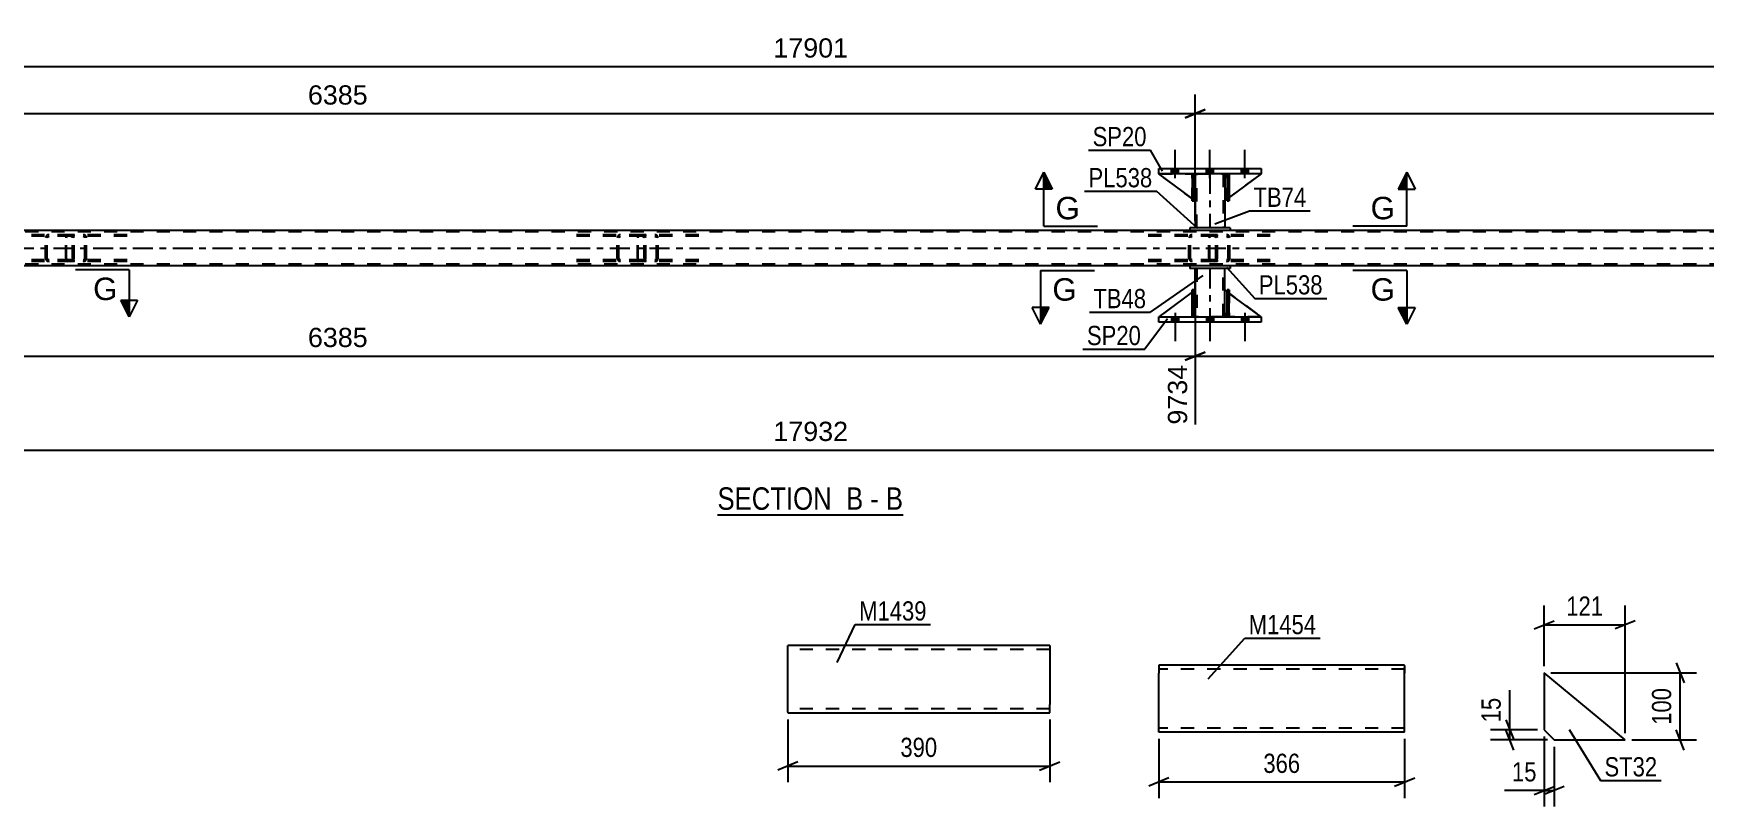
# Model space of a CAD drawing. Header units: millimetres. Extents: x 0 to 841, y 0 to 594.
# Drawn here: x 323.4 to 572.3, y 148.7 to 263.9 of the extents above; entities that cross this region are included whole.
import ezdxf

# ---------------------------------------------------------------- set-up
doc = ezdxf.new("R2010")
doc.units = ezdxf.units.MM
doc.linetypes.add('DXK_LINE_DOT2', pattern=[3.9198, 1.9599, -1.9599])
doc.linetypes.add('DXK_LINE_DOT3', pattern=[5.9187, 2.979, -0.9799, 0.9799, -0.9799])
doc.styles.add('Arial', font='ARIAL.TTF', dxfattribs={"height": 0.2})
doc.styles.add('Arial Narrow', font='ARIALN.TTF', dxfattribs={"height": 0.2})

# ---------------------------------------------------------------- blocks, each defined once
blk = doc.blocks.new('Unknown-318465150-17 - 3900')
at = {"color": 6, "linetype": 'Continuous'}
blk.add_line((425.33, 192.17), (452.97, 192.17), dxfattribs=at)
at = {"color": 0, "linetype": 'Continuous'}
blk.add_wipeout([(443.43, 192.92), (443.43, 196.42), (425.33, 196.42), (425.33, 192.92)], dxfattribs=at)
at = {"color": 7, "linetype": 'Continuous', "style": 'Arial Narrow'}
blk.add_text('SECTION ', height=3.34, dxfattribs=at).set_placement((425.33, 192.92))
at = {"color": 0, "linetype": 'Continuous'}
blk.add_wipeout([(447.04, 192.92), (447.04, 196.42), (444.48, 196.42), (444.48, 192.92)], dxfattribs=at)
at = {"color": 7, "linetype": 'Continuous', "style": 'Arial Narrow'}
blk.add_text('B', height=3.34, dxfattribs=at).set_placement((444.48, 192.92))
at = {"color": 0, "linetype": 'Continuous'}
blk.add_wipeout([(449.36, 192.92), (449.36, 196.42), (448.09, 196.42), (448.09, 192.92)], dxfattribs=at)
blk.add_wipeout([(452.97, 192.92), (452.97, 196.42), (450.41, 196.42), (450.41, 192.92)], dxfattribs=at)
at = {"color": 7, "linetype": 'Continuous', "style": 'Arial Narrow'}
for s, p in [('-', (448.09, 192.92)), ('B', (450.41, 192.92))]:
    blk.add_text(s, height=3.34, dxfattribs=at).set_placement(p)
blk = doc.blocks.new('Part-318465150-1554 - 1538')
at = {"color": 2, "linetype": 'Continuous'}
for p, q in [((491.07, 169.79), (491.07, 168.59)), ((527.67, 169.79), (491.07, 169.79)), ((527.67, 169.69), (527.67, 169.79)), ((527.67, 169.69), (527.67, 168.59)), ((491.07, 159.88), (491.07, 168.59)), ((527.67, 159.79), (527.67, 168.59)), ((491.07, 159.79), (491.07, 159.88)), ((527.67, 159.79), (491.07, 159.79))]:
    blk.add_line(p, q, dxfattribs=at)
at = {"color": 7, "linetype": 'DXK_LINE_DOT2'}
for p, q in [((527.67, 168.59), (527.67, 169.43)), ((527.67, 169.19), (491.07, 169.19)), ((491.07, 160.39), (491.07, 160.43)), ((527.67, 160.39), (491.07, 160.39)), ((527.67, 160.39), (527.67, 160.43))]:
    blk.add_line(p, q, dxfattribs=at)
blk = doc.blocks.new('Part-318465150-3926 - 3900')
at = {"color": 7, "linetype": 'DXK_LINE_DOT2'}
for p, q in [((499.28, 233.9), (488.43, 233.9)), ((499.28, 233.66), (488.43, 233.66)), ((495.58, 233.6), (495.54, 233.42)), ((495.54, 230.38), (495.54, 233.42)), ((495.79, 233.42), (495.81, 233.51)), ((495.79, 230.38), (495.79, 233.42)), ((495.81, 233.51), (495.87, 233.59)), ((496.05, 233.9), (495.85, 233.86)), ((495.87, 233.59), (495.95, 233.64)), ((495.95, 233.64), (496.05, 233.66)), ((499.48, 233.86), (499.28, 233.9)), ((499.28, 233.66), (499.38, 233.64)), ((499.38, 233.64), (499.46, 233.59)), ((499.46, 233.59), (499.52, 233.51)), ((499.52, 233.51), (499.54, 233.42)), ((499.54, 230.38), (499.54, 233.42)), ((499.79, 233.42), (499.76, 233.6)), ((499.79, 230.38), (499.79, 233.42)), ((499.28, 230.14), (488.43, 230.14)), ((499.28, 229.9), (488.43, 229.9)), ((495.54, 230.38), (495.58, 230.19)), ((495.81, 230.28), (495.79, 230.38)), ((495.87, 230.21), (495.81, 230.28)), ((495.85, 229.93), (496.05, 229.9)), ((495.95, 230.15), (495.87, 230.21)), ((496.05, 230.14), (495.95, 230.15)), ((499.38, 230.15), (499.28, 230.14)), ((499.28, 229.9), (499.48, 229.93)), ((499.46, 230.21), (499.38, 230.15)), ((499.52, 230.28), (499.46, 230.21)), ((499.54, 230.38), (499.52, 230.28)), ((499.76, 230.19), (499.79, 230.38))]:
    blk.add_line(p, q, dxfattribs=at)
for centre, start, end in [((496.03, 233.4), 110.7583, 155.68), ((499.3, 233.4), 24.32, 69.2417), ((496.03, 230.4), 204.32, 249.2417), ((499.3, 230.4), 290.7583, 335.68)]:
    blk.add_arc(centre, 0.496, start, end, dxfattribs=at)
blk = doc.blocks.new('Part-318465150-3927 - 3900')
at = {"color": 7, "linetype": 'DXK_LINE_DOT2'}
for p, q in [((329.02, 233.9), (318.16, 233.9)), ((329.02, 233.66), (318.16, 233.66)), ((325.31, 233.6), (325.27, 233.42)), ((325.27, 230.38), (325.27, 233.42)), ((325.52, 233.42), (325.54, 233.51)), ((325.52, 230.38), (325.52, 233.42)), ((325.54, 233.51), (325.6, 233.59)), ((325.78, 233.9), (325.58, 233.86)), ((325.6, 233.59), (325.68, 233.64)), ((325.68, 233.64), (325.78, 233.66)), ((329.21, 233.86), (329.02, 233.9)), ((329.02, 233.66), (329.11, 233.64)), ((329.11, 233.64), (329.2, 233.59)), ((329.2, 233.59), (329.25, 233.51)), ((329.25, 233.51), (329.27, 233.42)), ((329.27, 230.38), (329.27, 233.42)), ((329.53, 233.42), (329.49, 233.6)), ((329.53, 230.38), (329.53, 233.42)), ((329.02, 230.14), (318.16, 230.14)), ((329.02, 229.9), (318.16, 229.9)), ((325.27, 230.38), (325.31, 230.19)), ((325.54, 230.28), (325.52, 230.38)), ((325.6, 230.21), (325.54, 230.28)), ((325.58, 229.93), (325.78, 229.9)), ((325.68, 230.15), (325.6, 230.21)), ((325.78, 230.14), (325.68, 230.15)), ((329.11, 230.15), (329.02, 230.14)), ((329.02, 229.9), (329.21, 229.93)), ((329.2, 230.21), (329.11, 230.15)), ((329.25, 230.28), (329.2, 230.21)), ((329.27, 230.38), (329.25, 230.28)), ((329.49, 230.19), (329.53, 230.38))]:
    blk.add_line(p, q, dxfattribs=at)
for centre, start, end in [((325.76, 233.4), 110.7583, 155.68), ((329.03, 233.4), 24.32, 69.2417), ((325.76, 230.4), 204.32, 249.2417), ((329.03, 230.4), 290.7583, 335.68)]:
    blk.add_arc(centre, 0.496, start, end, dxfattribs=at)
blk = doc.blocks.new('Part-318465150-3937 - 3900')
at = {"color": 7, "linetype": 'DXK_LINE_DOT2'}
for p, q in [((413.42, 233.6), (413.4, 233.42)), ((413.4, 230.38), (413.4, 233.42)), ((413.48, 233.76), (413.42, 233.6)), ((413.56, 233.86), (413.48, 233.76)), ((413.53, 233.42), (413.54, 233.51)), ((413.53, 230.38), (413.53, 233.42)), ((413.54, 233.51), (413.57, 233.59)), ((413.67, 233.9), (413.56, 233.86)), ((413.57, 233.59), (413.62, 233.64)), ((413.62, 233.64), (413.67, 233.66)), ((422.53, 233.9), (413.67, 233.9)), ((422.53, 233.66), (413.67, 233.66)), ((414.66, 233.66), (414.66, 233.9)), ((416.2, 233.86), (416, 233.9)), ((416, 233.66), (416.1, 233.64)), ((416.1, 233.64), (416.18, 233.59)), ((416.18, 233.59), (416.23, 233.51)), ((416.23, 233.51), (416.25, 233.42)), ((416.25, 230.38), (416.25, 233.42)), ((416.51, 233.42), (416.47, 233.6)), ((416.51, 230.38), (416.51, 233.42)), ((413.4, 230.38), (413.42, 230.19)), ((413.42, 230.19), (413.48, 230.04)), ((413.48, 230.04), (413.56, 229.93)), ((413.54, 230.28), (413.53, 230.38)), ((413.57, 230.21), (413.54, 230.28)), ((413.56, 229.93), (413.67, 229.9)), ((413.62, 230.15), (413.57, 230.21)), ((413.67, 230.14), (413.62, 230.15)), ((422.53, 230.14), (413.67, 230.14)), ((422.53, 229.9), (413.67, 229.9)), ((414.66, 229.9), (414.66, 230.14)), ((416.1, 230.15), (416, 230.14)), ((416, 229.9), (416.2, 229.93)), ((416.18, 230.21), (416.1, 230.15)), ((416.23, 230.28), (416.18, 230.21)), ((416.25, 230.38), (416.23, 230.28)), ((416.47, 230.19), (416.51, 230.38))]:
    blk.add_line(p, q, dxfattribs=at)
for centre, start, end in [((416.02, 233.4), 23.8494, 68.8059), ((416.02, 230.39), 291.1941, 336.1506)]:
    blk.add_arc(centre, 0.492, start, end, dxfattribs=at)
blk = doc.blocks.new('Part-318465150-3938 - 3900')
at = {"color": 7, "linetype": 'DXK_LINE_DOT2'}
for p, q in [((498.55, 233.6), (498.53, 233.42)), ((498.53, 230.38), (498.53, 233.42)), ((498.61, 233.76), (498.55, 233.6)), ((498.7, 233.86), (498.61, 233.76)), ((498.67, 233.42), (498.68, 233.51)), ((498.67, 230.38), (498.67, 233.42)), ((498.68, 233.51), (498.71, 233.59)), ((498.8, 233.9), (498.7, 233.86)), ((498.71, 233.59), (498.75, 233.64)), ((498.75, 233.64), (498.8, 233.66)), ((507.66, 233.9), (498.8, 233.9)), ((507.66, 233.66), (498.8, 233.66)), ((499.79, 233.66), (499.79, 233.9)), ((501.33, 233.86), (501.14, 233.9)), ((501.14, 233.66), (501.23, 233.64)), ((501.23, 233.64), (501.31, 233.59)), ((501.31, 233.59), (501.37, 233.51)), ((501.37, 233.51), (501.39, 233.42)), ((501.39, 230.38), (501.39, 233.42)), ((501.64, 233.42), (501.6, 233.6)), ((501.64, 230.38), (501.64, 233.42)), ((498.53, 230.38), (498.55, 230.19)), ((498.55, 230.19), (498.61, 230.04)), ((498.61, 230.04), (498.7, 229.93)), ((498.68, 230.28), (498.67, 230.38)), ((498.71, 230.21), (498.68, 230.28)), ((498.7, 229.93), (498.8, 229.9)), ((498.75, 230.15), (498.71, 230.21)), ((498.8, 230.14), (498.75, 230.15)), ((507.66, 230.14), (498.8, 230.14)), ((507.66, 229.9), (498.8, 229.9)), ((499.79, 229.9), (499.79, 230.14)), ((501.23, 230.15), (501.14, 230.14)), ((501.14, 229.9), (501.33, 229.93)), ((501.31, 230.21), (501.23, 230.15)), ((501.37, 230.28), (501.31, 230.21)), ((501.39, 230.38), (501.37, 230.28)), ((501.6, 230.19), (501.64, 230.38))]:
    blk.add_line(p, q, dxfattribs=at)
for centre, start, end in [((501.15, 233.4), 23.8494, 68.8059), ((501.15, 230.39), 291.1941, 336.1506)]:
    blk.add_arc(centre, 0.492, start, end, dxfattribs=at)
blk = doc.blocks.new('Part-318465150-3946 - 3900')
at = {"color": 7, "linetype": 'DXK_LINE_DOT2'}
for p, q in [((496.48, 225.66), (491.08, 221.66)), ((496.48, 222.26), (496.48, 225.66)), ((496.48, 225.66), (496.48, 222.26)), ((491.08, 221.66), (495.88, 221.66)), ((495.88, 221.66), (496.48, 222.26)), ((496.48, 222.26), (495.88, 221.66)), ((496.48, 222.26), (496.48, 222.26))]:
    blk.add_line(p, q, dxfattribs=at)
blk = doc.blocks.new('Part-318465150-3947 - 3900')
at = {"color": 2, "linetype": 'Continuous'}
for p, q in [((500.88, 222.26), (500.88, 225.66)), ((500.88, 225.66), (501.23, 225.39)), ((506.28, 221.66), (501.55, 225.16)), ((501.23, 221.9), (500.88, 222.26))]:
    blk.add_line(p, q, dxfattribs=at)
at = {"color": 7, "linetype": 'DXK_LINE_DOT2'}
for p, q in [((501.55, 225.16), (501.23, 225.39)), ((501.23, 221.9), (501.48, 221.66)), ((501.48, 221.66), (506.28, 221.66))]:
    blk.add_line(p, q, dxfattribs=at)
blk = doc.blocks.new('Part-318465150-3948 - 3900')
at = {"color": 7, "linetype": 'DXK_LINE_DOT2'}
for p, q in [((500.88, 222.26), (500.88, 225.66)), ((500.88, 225.66), (506.28, 221.66)), ((501.48, 221.66), (500.88, 222.26)), ((506.28, 221.66), (501.48, 221.66))]:
    blk.add_line(p, q, dxfattribs=at)
blk = doc.blocks.new('Part-318465150-3953 - 3900')
at = {"color": 2, "linetype": 'Continuous'}
for p, q in [((496.48, 242.94), (496.48, 242.34)), ((500.88, 242.94), (500.88, 242.34)), ((496.48, 238.94), (496.48, 234.94)), ((500.88, 238.94), (500.88, 234.94))]:
    blk.add_line(p, q, dxfattribs=at)
at = {"color": 7, "linetype": 'DXK_LINE_DOT2'}
for p, q in [((496.48, 242.94), (500.88, 242.94)), ((496.48, 242.34), (496.48, 238.94)), ((496.72, 234.94), (496.72, 242.94)), ((500.64, 242.94), (500.64, 234.94)), ((500.88, 242.34), (500.88, 238.94)), ((500.88, 234.94), (496.48, 234.94))]:
    blk.add_line(p, q, dxfattribs=at)
at = {"color": 7, "linetype": 'DXK_LINE_DOT3'}
blk.add_line((498.68, 242.94), (498.68, 234.94), dxfattribs=at)
blk = doc.blocks.new('Part-318465150-3954 - 3900')
at = {"color": 2, "linetype": 'Continuous'}
for p, q in [((496.35, 242.94), (496.03, 242.94)), ((496.03, 242.94), (496.03, 238.94)), ((496.35, 242.94), (496.35, 242.94)), ((496.35, 242.94), (496.35, 238.94)), ((496.35, 238.94), (496.03, 238.94))]:
    blk.add_line(p, q, dxfattribs=at)
at = {"color": 7, "linetype": 'DXK_LINE_DOT2'}
for p, q in [((496.03, 242.94), (496.03, 242.34)), ((496.03, 242.94), (496.03, 242.94)), ((496.35, 242.34), (496.03, 242.34)), ((496.03, 242.34), (496.03, 238.94)), ((496.35, 242.34), (496.35, 242.94)), ((496.35, 242.94), (496.35, 242.94)), ((496.35, 238.94), (496.35, 242.34))]:
    blk.add_line(p, q, dxfattribs=at)
blk = doc.blocks.new('Part-318465150-3955 - 3900')
at = {"color": 2, "linetype": 'Continuous'}
for p, q in [((501.55, 242.94), (501.23, 242.94)), ((501.23, 242.94), (501.23, 238.94)), ((501.55, 242.94), (501.55, 242.94)), ((501.55, 242.94), (501.55, 238.94)), ((501.55, 238.94), (501.23, 238.94))]:
    blk.add_line(p, q, dxfattribs=at)
at = {"color": 7, "linetype": 'DXK_LINE_DOT2'}
for p, q in [((501.23, 242.94), (501.23, 242.34)), ((501.23, 242.94), (501.23, 242.94)), ((501.55, 242.34), (501.23, 242.34)), ((501.23, 242.34), (501.23, 238.94)), ((501.55, 242.34), (501.55, 242.94)), ((501.55, 242.94), (501.55, 242.94)), ((501.55, 238.94), (501.55, 242.34))]:
    blk.add_line(p, q, dxfattribs=at)
blk = doc.blocks.new('Part-318465150-3960 - 3900')
at = {"color": 2, "linetype": 'Continuous'}
for p, q in [((491.08, 221.66), (491.08, 221.66)), ((491.08, 220.86), (491.08, 221.66)), ((491.08, 221.66), (506.28, 221.66)), ((506.28, 221.66), (506.28, 221.66)), ((506.28, 221.66), (506.28, 220.86)), ((491.08, 220.86), (491.08, 220.86)), ((506.28, 220.86), (491.08, 220.86)), ((506.28, 220.86), (506.28, 220.86))]:
    blk.add_line(p, q, dxfattribs=at)
at = {"color": 7, "linetype": 'DXK_LINE_DOT2'}
for p, q in [((491.08, 220.86), (491.08, 221.66)), ((506.28, 221.66), (506.28, 220.86))]:
    blk.add_line(p, q, dxfattribs=at)
blk = doc.blocks.new('Part-318465150-3965 - 3900')
at = {"color": 2, "linetype": 'Continuous'}
for p, q in [((491.08, 242.94), (491.08, 243.74)), ((491.08, 243.74), (506.28, 243.74)), ((506.28, 242.94), (491.08, 242.94)), ((506.28, 243.74), (506.28, 242.94))]:
    blk.add_line(p, q, dxfattribs=at)
blk = doc.blocks.new('Part-318465150-4048 - 3900')
at = {"color": 2, "linetype": 'Continuous'}
for p, q in [((501.68, 234.94), (495.68, 234.94)), ((495.68, 234.94), (495.68, 234.54)), ((501.68, 234.54), (495.68, 234.54)), ((501.68, 234.94), (501.68, 234.54))]:
    blk.add_line(p, q, dxfattribs=at)
blk = doc.blocks.new('Part-318465150-4053 - 3900')
at = {"color": 2, "linetype": 'Continuous'}
for p, q in [((501.68, 229.26), (495.68, 229.26)), ((495.68, 229.26), (495.68, 228.86)), ((501.68, 229.26), (501.68, 228.86)), ((501.68, 228.86), (495.68, 228.86))]:
    blk.add_line(p, q, dxfattribs=at)
blk = doc.blocks.new('Part-318465150-4163 - 3900')
at = {"color": 7, "linetype": 'DXK_LINE_DOT2'}
for p, q in [((328.28, 233.6), (328.26, 233.42)), ((328.26, 230.38), (328.26, 233.42)), ((328.34, 233.76), (328.28, 233.6)), ((328.43, 233.86), (328.34, 233.76)), ((328.4, 233.42), (328.41, 233.51)), ((328.4, 230.38), (328.4, 233.42)), ((328.41, 233.51), (328.44, 233.59)), ((328.53, 233.9), (328.43, 233.86)), ((328.44, 233.59), (328.48, 233.64)), ((328.48, 233.64), (328.53, 233.66)), ((337.39, 233.9), (328.53, 233.9)), ((337.39, 233.66), (328.53, 233.66)), ((329.53, 233.66), (329.53, 233.9)), ((331.06, 233.86), (330.87, 233.9)), ((330.87, 233.66), (330.96, 233.64)), ((330.96, 233.64), (331.05, 233.59)), ((331.05, 233.59), (331.1, 233.51)), ((331.1, 233.51), (331.12, 233.42)), ((331.12, 230.38), (331.12, 233.42)), ((331.37, 233.42), (331.33, 233.6)), ((331.37, 230.38), (331.37, 233.42)), ((328.26, 230.38), (328.28, 230.19)), ((328.28, 230.19), (328.34, 230.04)), ((328.34, 230.04), (328.43, 229.93)), ((328.41, 230.28), (328.4, 230.38)), ((328.44, 230.21), (328.41, 230.28)), ((328.43, 229.93), (328.53, 229.9)), ((328.48, 230.15), (328.44, 230.21)), ((328.53, 230.14), (328.48, 230.15)), ((337.39, 230.14), (328.53, 230.14)), ((337.39, 229.9), (328.53, 229.9)), ((329.53, 229.9), (329.53, 230.14)), ((330.96, 230.15), (330.87, 230.14)), ((330.87, 229.9), (331.06, 229.93)), ((331.05, 230.21), (330.96, 230.15)), ((331.1, 230.28), (331.05, 230.21)), ((331.12, 230.38), (331.1, 230.28)), ((331.33, 230.19), (331.37, 230.38))]:
    blk.add_line(p, q, dxfattribs=at)
for centre, start, end in [((330.88, 233.4), 23.8494, 68.8059), ((330.88, 230.39), 291.1941, 336.1506)]:
    blk.add_arc(centre, 0.492, start, end, dxfattribs=at)
blk = doc.blocks.new('Part-318465150-4058 - 3900')
at = {"color": 2, "linetype": 'Continuous'}
for p, q in [((496.48, 225.66), (496.48, 228.86)), ((500.88, 225.66), (500.88, 228.86)), ((496.48, 221.66), (496.48, 222.26)), ((500.88, 222.26), (500.88, 221.66))]:
    blk.add_line(p, q, dxfattribs=at)
at = {"color": 7, "linetype": 'DXK_LINE_DOT2'}
for p, q in [((500.88, 228.86), (496.48, 228.86)), ((496.72, 228.86), (496.72, 221.66)), ((500.64, 221.66), (500.64, 228.86)), ((496.48, 222.26), (496.48, 225.66)), ((500.88, 222.26), (500.88, 225.66)), ((500.88, 221.66), (496.48, 221.66))]:
    blk.add_line(p, q, dxfattribs=at)
at = {"color": 7, "linetype": 'DXK_LINE_DOT3'}
blk.add_line((498.68, 228.86), (498.68, 221.66), dxfattribs=at)
blk = doc.blocks.new('Part-318465150-4059 - 3900')
at = {"color": 2, "linetype": 'Continuous'}
for p, q in [((496.03, 221.66), (496.03, 225.66)), ((496.03, 225.66), (496.35, 225.66)), ((496.35, 221.66), (496.35, 225.66)), ((496.03, 221.66), (496.03, 221.66)), ((496.35, 221.66), (496.03, 221.66))]:
    blk.add_line(p, q, dxfattribs=at)
at = {"color": 7, "linetype": 'DXK_LINE_DOT2'}
for p, q in [((496.03, 225.66), (496.03, 222.26)), ((496.35, 222.26), (496.35, 225.66)), ((496.03, 222.26), (496.03, 221.66)), ((496.03, 222.26), (496.35, 222.26)), ((496.03, 221.66), (496.03, 221.66)), ((496.03, 221.66), (496.03, 221.66)), ((496.35, 221.66), (496.35, 222.26)), ((496.35, 221.66), (496.35, 221.66))]:
    blk.add_line(p, q, dxfattribs=at)
blk = doc.blocks.new('Part-318465150-4060 - 3900')
at = {"color": 2, "linetype": 'Continuous'}
for p, q in [((501.23, 221.66), (501.23, 225.66)), ((501.23, 225.66), (501.55, 225.66)), ((501.55, 221.66), (501.55, 225.66)), ((501.23, 221.66), (501.23, 221.66)), ((501.55, 221.66), (501.23, 221.66))]:
    blk.add_line(p, q, dxfattribs=at)
at = {"color": 7, "linetype": 'DXK_LINE_DOT2'}
for p, q in [((501.23, 225.66), (501.23, 222.26)), ((501.55, 222.26), (501.55, 225.66)), ((501.23, 222.26), (501.23, 221.66)), ((501.23, 222.26), (501.55, 222.26)), ((501.23, 221.66), (501.23, 221.66)), ((501.23, 221.66), (501.23, 221.66)), ((501.55, 221.66), (501.55, 222.26)), ((501.55, 221.66), (501.55, 221.66))]:
    blk.add_line(p, q, dxfattribs=at)
blk = doc.blocks.new('Part-318465150-4061 - 3900')
at = {"color": 7, "linetype": 'DXK_LINE_DOT2'}
for p, q in [((496.35, 225.66), (496.03, 225.66)), ((496.03, 222.26), (496.03, 225.66)), ((496.03, 221.66), (496.03, 225.66)), ((496.35, 225.66), (496.35, 222.26)), ((496.35, 221.66), (496.35, 225.66)), ((496.35, 222.26), (496.03, 222.26)), ((496.03, 221.66), (496.03, 222.26)), ((496.35, 221.66), (496.03, 221.66)), ((496.35, 222.26), (496.35, 221.66)), ((496.35, 221.66), (496.35, 221.66))]:
    blk.add_line(p, q, dxfattribs=at)
blk = doc.blocks.new('Part-318465150-4062 - 3900')
at = {"color": 7, "linetype": 'DXK_LINE_DOT2'}
for p, q in [((501.55, 225.66), (501.23, 225.66)), ((501.23, 222.26), (501.23, 225.66)), ((501.23, 221.66), (501.23, 225.66)), ((501.55, 225.66), (501.55, 222.26)), ((501.55, 221.66), (501.55, 225.66)), ((501.55, 222.26), (501.23, 222.26)), ((501.23, 221.66), (501.23, 222.26)), ((501.55, 221.66), (501.23, 221.66)), ((501.55, 222.26), (501.55, 221.66)), ((501.55, 221.66), (501.55, 221.66))]:
    blk.add_line(p, q, dxfattribs=at)
blk = doc.blocks.new('Part-318465150-4063 - 3900')
at = {"color": 2, "linetype": 'Continuous'}
for p, q in [((496.03, 225.33), (491.08, 221.66)), ((496.48, 225.66), (496.35, 225.56)), ((496.48, 222.26), (496.48, 225.66)), ((496.03, 221.81), (495.88, 221.66)), ((496.48, 222.26), (496.35, 222.13)), ((496.48, 222.26), (496.48, 222.26))]:
    blk.add_line(p, q, dxfattribs=at)
at = {"color": 7, "linetype": 'DXK_LINE_DOT2'}
for p, q in [((496.35, 225.56), (496.03, 225.33)), ((496.48, 222.26), (496.48, 225.66)), ((491.08, 221.66), (491.08, 221.66)), ((491.08, 221.66), (495.88, 221.66)), ((496.48, 222.26), (495.88, 221.66)), ((496.35, 222.13), (496.03, 221.81))]:
    blk.add_line(p, q, dxfattribs=at)
blk = doc.blocks.new('Part-318465150-4080 - 3900')
at = {"color": 7, "linetype": 'DXK_LINE_DOT2'}
for p, q in [((496.03, 242.34), (496.03, 242.94)), ((496.03, 242.94), (496.03, 242.94)), ((496.03, 242.94), (496.03, 238.94)), ((496.03, 242.94), (496.35, 242.94)), ((496.03, 238.94), (496.03, 242.34)), ((496.03, 242.34), (496.35, 242.34)), ((496.35, 242.94), (496.35, 242.34)), ((496.35, 238.94), (496.35, 242.94)), ((496.35, 242.34), (496.35, 238.94)), ((496.03, 238.94), (496.35, 238.94))]:
    blk.add_line(p, q, dxfattribs=at)
blk = doc.blocks.new('Part-318465150-4081 - 3900')
at = {"color": 7, "linetype": 'DXK_LINE_DOT2'}
for p, q in [((501.23, 242.34), (501.23, 242.94)), ((501.23, 242.94), (501.23, 242.94)), ((501.23, 242.94), (501.23, 238.94)), ((501.23, 242.94), (501.55, 242.94)), ((501.23, 238.94), (501.23, 242.34)), ((501.23, 242.34), (501.55, 242.34)), ((501.55, 242.94), (501.55, 242.34)), ((501.55, 238.94), (501.55, 242.94)), ((501.55, 242.34), (501.55, 238.94)), ((501.23, 238.94), (501.55, 238.94))]:
    blk.add_line(p, q, dxfattribs=at)
blk = doc.blocks.new('Part-318465150-4082 - 3900')
at = {"color": 2, "linetype": 'Continuous'}
for p, q in [((496.03, 239.27), (491.08, 242.94)), ((496.03, 242.78), (495.88, 242.94)), ((496.48, 242.34), (496.35, 242.46)), ((496.48, 242.34), (496.48, 242.34)), ((496.48, 238.94), (496.48, 242.34)), ((496.35, 239.03), (496.48, 238.94)), ((496.48, 238.94), (496.48, 238.94))]:
    blk.add_line(p, q, dxfattribs=at)
at = {"color": 7, "linetype": 'DXK_LINE_DOT2'}
for p, q in [((495.88, 242.94), (491.08, 242.94)), ((491.08, 242.94), (491.08, 242.94)), ((495.88, 242.94), (496.48, 242.34)), ((496.35, 242.46), (496.03, 242.78)), ((496.48, 242.34), (496.48, 238.94)), ((496.35, 239.03), (496.03, 239.27))]:
    blk.add_line(p, q, dxfattribs=at)
blk = doc.blocks.new('Part-318465150-4083 - 3900')
at = {"color": 7, "linetype": 'DXK_LINE_DOT2'}
for p, q in [((496.48, 238.94), (491.08, 242.94)), ((491.08, 242.94), (495.88, 242.94)), ((495.88, 242.94), (496.48, 242.34)), ((496.48, 242.34), (495.88, 242.94)), ((496.48, 242.34), (496.48, 238.94)), ((496.48, 242.34), (496.48, 242.34)), ((496.48, 242.34), (496.48, 238.94))]:
    blk.add_line(p, q, dxfattribs=at)
blk = doc.blocks.new('Part-318465150-4084 - 3900')
at = {"color": 2, "linetype": 'Continuous'}
for p, q in [((501.23, 242.69), (500.88, 242.34)), ((500.88, 242.34), (500.88, 238.94)), ((506.28, 242.94), (501.55, 239.44)), ((500.88, 238.94), (501.23, 239.2))]:
    blk.add_line(p, q, dxfattribs=at)
at = {"color": 7, "linetype": 'DXK_LINE_DOT2'}
for p, q in [((501.48, 242.94), (501.23, 242.69)), ((506.28, 242.94), (501.48, 242.94)), ((506.28, 242.94), (506.28, 242.94)), ((506.28, 242.94), (506.28, 242.94)), ((501.55, 239.44), (501.23, 239.2))]:
    blk.add_line(p, q, dxfattribs=at)
blk = doc.blocks.new('Part-318465150-4085 - 3900')
at = {"color": 7, "linetype": 'DXK_LINE_DOT2'}
for p, q in [((501.48, 242.94), (500.88, 242.34)), ((500.88, 238.94), (506.28, 242.94)), ((500.88, 242.34), (500.88, 238.94)), ((506.28, 242.94), (501.48, 242.94))]:
    blk.add_line(p, q, dxfattribs=at)
blk = doc.blocks.new('Bolt-318465150-4151 - 3900')
at = {"linetype": 'Continuous'}
for points in [[(494, 243.74), (492.96, 243.74), (492.96, 242.94), (494, 242.94)], [(494, 243.74), (492.96, 243.74), (492.96, 242.94), (494, 242.94)], [(494, 243.74), (492.96, 243.74), (492.96, 242.94), (494, 242.94)], [(499.2, 243.74), (498.16, 243.74), (498.16, 242.94), (499.2, 242.94)], [(499.2, 243.74), (498.16, 243.74), (498.16, 242.94), (499.2, 242.94)], [(504.4, 243.74), (503.36, 243.74), (503.36, 242.94), (504.4, 242.94)], [(504.4, 243.74), (503.36, 243.74), (503.36, 242.94), (504.4, 242.94)], [(504.4, 243.74), (503.36, 243.74), (503.36, 242.94), (504.4, 242.94)]]:
    blk.add_hatch(color=1, dxfattribs=at).paths.add_polyline_path(points)
at = {"color": 1, "linetype": 'Continuous'}
for p, q in [((493.48, 242.34), (493.48, 246.54)), ((493.48, 242.34), (493.48, 246.54)), ((493.48, 242.34), (493.48, 246.54)), ((498.68, 242.34), (498.68, 246.54)), ((498.68, 242.34), (498.68, 246.54)), ((503.88, 242.34), (503.88, 246.54)), ((503.88, 242.34), (503.88, 246.54)), ((503.88, 242.34), (503.88, 246.54)), ((492.96, 242.94), (492.96, 243.74)), ((492.96, 242.94), (492.96, 243.74)), ((492.96, 242.94), (492.96, 243.74)), ((494, 242.94), (494, 243.74)), ((494, 242.94), (494, 243.74)), ((494, 242.94), (494, 243.74)), ((498.16, 242.94), (498.16, 243.74)), ((498.16, 242.94), (498.16, 243.74)), ((499.2, 242.94), (499.2, 243.74)), ((499.2, 242.94), (499.2, 243.74)), ((503.36, 242.94), (503.36, 243.74)), ((503.36, 242.94), (503.36, 243.74)), ((503.36, 242.94), (503.36, 243.74)), ((504.4, 242.94), (504.4, 243.74)), ((504.4, 242.94), (504.4, 243.74)), ((504.4, 242.94), (504.4, 243.74))]:
    blk.add_line(p, q, dxfattribs=at)
blk = doc.blocks.new('Part-318465150-4090 - 3900')
at = {"color": 7, "linetype": 'DXK_LINE_DOT2'}
for p, q in [((763.2, 234.3), (107.17, 234.3)), ((501.68, 234.54), (495.68, 234.54)), ((763.2, 229.5), (107.17, 229.5))]:
    blk.add_line(p, q, dxfattribs=at)
at = {"color": 2, "linetype": 'Continuous'}
for p, q in [((495.68, 234.54), (246.28, 234.54)), ((665.95, 234.54), (501.68, 234.54)), ((763.2, 229.26), (107.17, 229.26))]:
    blk.add_line(p, q, dxfattribs=at)
at = {"color": 7, "linetype": 'DXK_LINE_DOT3'}
blk.add_line((107.45, 231.9), (763.2, 231.9), dxfattribs=at)
blk = doc.blocks.new('Bolt-318465150-4150 - 3900')
at = {"linetype": 'Continuous'}
for points in [[(492.96, 220.86), (494, 220.86), (494, 221.66), (492.96, 221.66)], [(492.96, 220.86), (494, 220.86), (494, 221.66), (492.96, 221.66)], [(492.96, 220.86), (494, 220.86), (494, 221.66), (492.96, 221.66)], [(498.16, 220.86), (499.2, 220.86), (499.2, 221.66), (498.16, 221.66)], [(498.16, 220.86), (499.2, 220.86), (499.2, 221.66), (498.16, 221.66)], [(503.36, 220.86), (504.4, 220.86), (504.4, 221.66), (503.36, 221.66)], [(503.36, 220.86), (504.4, 220.86), (504.4, 221.66), (503.36, 221.66)], [(503.36, 220.86), (504.4, 220.86), (504.4, 221.66), (503.36, 221.66)]]:
    blk.add_hatch(color=1, dxfattribs=at).paths.add_polyline_path(points)
at = {"color": 1, "linetype": 'Continuous'}
for p, q in [((492.96, 221.66), (492.96, 220.86)), ((492.96, 221.66), (492.96, 220.86)), ((492.96, 221.66), (492.96, 220.86)), ((493.48, 222.26), (493.48, 218.06)), ((493.48, 222.26), (493.48, 218.06)), ((493.48, 222.26), (493.48, 218.06)), ((494, 221.66), (494, 220.86)), ((494, 221.66), (494, 220.86)), ((494, 221.66), (494, 220.86)), ((498.16, 221.66), (498.16, 220.86)), ((498.16, 221.66), (498.16, 220.86)), ((498.68, 222.26), (498.68, 218.06)), ((498.68, 222.26), (498.68, 218.06)), ((499.2, 221.66), (499.2, 220.86)), ((499.2, 221.66), (499.2, 220.86)), ((503.36, 221.66), (503.36, 220.86)), ((503.36, 221.66), (503.36, 220.86)), ((503.36, 221.66), (503.36, 220.86)), ((503.88, 222.26), (503.88, 218.06)), ((503.88, 222.26), (503.88, 218.06)), ((503.88, 222.26), (503.88, 218.06)), ((504.4, 221.66), (504.4, 220.86)), ((504.4, 221.66), (504.4, 220.86)), ((504.4, 221.66), (504.4, 220.86))]:
    blk.add_line(p, q, dxfattribs=at)
blk = doc.blocks.new('Part-318465150-4162 - 3900')
at = {"color": 7, "linetype": 'DXK_LINE_DOT2'}
for p, q in [((414.15, 233.9), (403.3, 233.9)), ((414.15, 233.66), (403.3, 233.66)), ((410.44, 233.6), (410.4, 233.42)), ((410.4, 230.38), (410.4, 233.42)), ((410.66, 233.42), (410.68, 233.51)), ((410.66, 230.38), (410.66, 233.42)), ((410.68, 233.51), (410.73, 233.59)), ((410.91, 233.9), (410.72, 233.86)), ((410.73, 233.59), (410.82, 233.64)), ((410.82, 233.64), (410.91, 233.66)), ((414.35, 233.86), (414.15, 233.9)), ((414.15, 233.66), (414.25, 233.64)), ((414.25, 233.64), (414.33, 233.59)), ((414.33, 233.59), (414.39, 233.51)), ((414.39, 233.51), (414.41, 233.42)), ((414.41, 230.38), (414.41, 233.42)), ((414.66, 233.42), (414.62, 233.6)), ((414.66, 230.38), (414.66, 233.42)), ((414.15, 230.14), (403.3, 230.14)), ((414.15, 229.9), (403.3, 229.9)), ((410.4, 230.38), (410.44, 230.19)), ((410.68, 230.28), (410.66, 230.38)), ((410.73, 230.21), (410.68, 230.28)), ((410.72, 229.93), (410.91, 229.9)), ((410.82, 230.15), (410.73, 230.21)), ((410.91, 230.14), (410.82, 230.15)), ((414.25, 230.15), (414.15, 230.14)), ((414.15, 229.9), (414.35, 229.93)), ((414.33, 230.21), (414.25, 230.15)), ((414.39, 230.28), (414.33, 230.21)), ((414.41, 230.38), (414.39, 230.28)), ((414.62, 230.19), (414.66, 230.38))]:
    blk.add_line(p, q, dxfattribs=at)
for centre, start, end in [((410.9, 233.4), 110.7583, 155.68), ((414.17, 233.4), 24.32, 69.2417), ((410.9, 230.4), 204.32, 249.2417), ((414.17, 230.4), 290.7583, 335.68)]:
    blk.add_arc(centre, 0.496, start, end, dxfattribs=at)
blk = doc.blocks.new('Part-318465150-1835 - 1819')
at = {"color": 2, "linetype": 'Continuous'}
for p, q in [((560.53, 158.63), (548.44, 168.63)), ((548.44, 168.63), (548.44, 160.13)), ((548.44, 160.13), (549.94, 158.63)), ((549.94, 158.63), (560.53, 158.63))]:
    blk.add_line(p, q, dxfattribs=at)
blk = doc.blocks.new('Part-318465150-1301 - 1285')
at = {"color": 2, "linetype": 'Continuous'}
for p, q in [((474.81, 172.69), (435.81, 172.69)), ((435.81, 162.78), (435.81, 172.69)), ((474.81, 172.69), (474.81, 172.6)), ((474.81, 172.6), (474.81, 163.89)), ((435.81, 162.78), (435.81, 162.69)), ((435.81, 162.69), (474.81, 162.69)), ((474.81, 162.69), (474.81, 163.89))]:
    blk.add_line(p, q, dxfattribs=at)
at = {"color": 7, "linetype": 'DXK_LINE_DOT2'}
for p, q in [((474.81, 172.09), (435.81, 172.09)), ((435.81, 163.29), (435.81, 163.34)), ((474.81, 163.29), (435.81, 163.29)), ((474.81, 163.34), (474.81, 163.89)), ((474.81, 163.29), (474.81, 163.34))]:
    blk.add_line(p, q, dxfattribs=at)
blk = doc.blocks.new('StraightDimension-318465150-1556 - 1538')
at = {"color": 7, "linetype": 'Continuous'}
for p, q in [((491.07, 158.79), (491.07, 149.97)), ((527.67, 158.79), (527.67, 149.97)), ((492.57, 152.97), (489.57, 151.77)), ((491.07, 152.37), (527.67, 152.37)), ((526.17, 151.77), (529.17, 152.97))]:
    blk.add_line(p, q, dxfattribs=at)
at = {"color": 0}
blk.add_wipeout([(512.71, 153.12), (512.71, 157.32), (506.03, 157.32), (506.03, 153.12)], dxfattribs=at)
at = {"color": 3, "style": 'Arial Narrow'}
blk.add_text('366', height=2.863, dxfattribs=at).set_placement((506.63, 153.72))
blk = doc.blocks.new('StraightDimension-318465150-4257 - 3900')
at = {"color": 7, "linetype": 'Continuous'}
for p, q in [((496.48, 227.86), (496.48, 205.61)), ((241.08, 215.81), (496.48, 215.81)), ((494.98, 215.21), (497.98, 216.41))]:
    blk.add_line(p, q, dxfattribs=at)
at = {"color": 0}
blk.add_wipeout([(373.82, 216.56), (373.82, 220.76), (363.73, 220.76), (363.73, 216.56)], dxfattribs=at)
at = {"color": 0, "linetype": 'Continuous'}
blk.add_wipeout([(495.88, 215.11), (491.68, 215.11), (491.68, 205.01), (495.88, 205.01)], dxfattribs=at)
at = {"color": 3, "style": 'Arial'}
blk.add_text('6385', height=2.865, dxfattribs=at).set_placement((364.33, 217.16))
at = {"color": 3, "linetype": 'Continuous', "style": 'Arial'}
blk.add_text('9734', height=2.865, rotation=90.0002, dxfattribs=at).set_placement((495.28, 205.61))
blk = doc.blocks.new('StraightDimension-318465150-4267 - 3900')
at = {"color": 7, "linetype": 'Continuous'}
for p, q in [((496.48, 227.86), (496.48, 205.61)), ((666.75, 227.86), (666.75, 203.39)), ((497.98, 216.41), (494.98, 215.21)), ((496.48, 215.81), (666.75, 215.81)), ((665.25, 215.21), (668.25, 216.41))]:
    blk.add_line(p, q, dxfattribs=at)
at = {"color": 0}
blk.add_wipeout([(586.66, 216.56), (586.66, 220.76), (576.56, 220.76), (576.56, 216.56)], dxfattribs=at)
at = {"color": 0, "linetype": 'Continuous'}
blk.add_wipeout([(666.15, 215.11), (661.95, 215.11), (661.95, 202.79), (666.15, 202.79)], dxfattribs=at)
at = {"color": 3, "style": 'Arial'}
blk.add_text('4257', height=2.865, dxfattribs=at).set_placement((577.16, 217.16))
at = {"color": 3, "linetype": 'Continuous', "style": 'Arial'}
blk.add_text('13991', height=2.865, rotation=90.0002, dxfattribs=at).set_placement((665.55, 203.39))
blk = doc.blocks.new('StraightDimension-318465150-4174 - 3900')
at = {"color": 7, "linetype": 'Continuous'}
blk.add_line((106.6, 258.93), (771.82, 258.93), dxfattribs=at)
at = {"color": 0}
blk.add_wipeout([(445.37, 259.68), (445.37, 263.88), (433.05, 263.88), (433.05, 259.68)], dxfattribs=at)
at = {"color": 3, "style": 'Arial'}
blk.add_text('17901', height=2.865, dxfattribs=at).set_placement((433.65, 260.28))
blk = doc.blocks.new('StraightDimension-318465150-4216 - 3900')
at = {"color": 7, "linetype": 'Continuous'}
for p, q in [((496.48, 235.94), (496.48, 254.78)), ((666.75, 235.94), (666.75, 254.78)), ((497.98, 252.53), (494.98, 251.33)), ((496.48, 251.93), (666.75, 251.93)), ((665.25, 251.33), (668.25, 252.53))]:
    blk.add_line(p, q, dxfattribs=at)
at = {"color": 0}
blk.add_wipeout([(586.66, 252.68), (586.66, 256.88), (576.56, 256.88), (576.56, 252.68)], dxfattribs=at)
at = {"color": 3, "style": 'Arial'}
blk.add_text('4257', height=2.865, dxfattribs=at).set_placement((577.16, 253.28))
blk = doc.blocks.new('StraightDimension-318465150-4226 - 3900')
at = {"color": 7, "linetype": 'Continuous'}
for p, q in [((496.48, 235.94), (496.48, 254.78)), ((241.08, 251.93), (496.48, 251.93)), ((494.98, 251.33), (497.98, 252.53))]:
    blk.add_line(p, q, dxfattribs=at)
at = {"color": 0}
blk.add_wipeout([(373.82, 252.68), (373.82, 256.88), (363.73, 256.88), (363.73, 252.68)], dxfattribs=at)
at = {"color": 3, "style": 'Arial'}
blk.add_text('6385', height=2.865, dxfattribs=at).set_placement((364.33, 253.28))
blk = doc.blocks.new('StraightDimension-318465150-4300 - 3900')
at = {"color": 7, "linetype": 'Continuous'}
blk.add_line((105.97, 201.82), (772.46, 201.82), dxfattribs=at)
at = {"color": 0}
blk.add_wipeout([(445.37, 202.57), (445.37, 206.77), (433.05, 206.77), (433.05, 202.57)], dxfattribs=at)
at = {"color": 3, "style": 'Arial'}
blk.add_text('17932', height=2.865, dxfattribs=at).set_placement((433.65, 203.17))
blk = doc.blocks.new('StraightDimension-318465150-1858 - 1819')
at = {"color": 7, "linetype": 'Continuous'}
for p, q in [((548.44, 169.63), (548.44, 178.64)), ((560.53, 159.63), (560.53, 178.64)), ((546.94, 175.19), (549.94, 176.39)), ((548.44, 175.79), (560.53, 175.79)), ((562.03, 176.39), (559.03, 175.19))]:
    blk.add_line(p, q, dxfattribs=at)
at = {"color": 0}
blk.add_wipeout([(557.83, 176.54), (557.83, 180.74), (551.15, 180.74), (551.15, 176.54)], dxfattribs=at)
at = {"color": 3, "style": 'Arial Narrow'}
blk.add_text('121', height=2.863, dxfattribs=at).set_placement((551.75, 177.14))
blk = doc.blocks.new('StraightDimension-318465150-1837 - 1819')
at = {"color": 7, "linetype": 'Continuous'}
for p, q in [((547.44, 160.13), (540.48, 160.13)), ((542.73, 161.63), (543.93, 158.63)), ((543.93, 157.13), (542.73, 160.13)), ((543.33, 158.63), (543.33, 160.13)), ((548.94, 158.63), (540.48, 158.63))]:
    blk.add_line(p, q, dxfattribs=at)
at = {"color": 0}
blk.add_wipeout([(542.58, 165.52), (538.38, 165.52), (538.38, 160.66), (542.58, 160.66)], dxfattribs=at)
at = {"color": 7, "linetype": 'Continuous'}
blk.add_line((543.33, 160.13), (543.33, 166.04), dxfattribs=at)
blk.add_line((543.33, 160.13), (543.33, 166.04), dxfattribs=at)
at = {"color": 3, "style": 'Arial Narrow'}
blk.add_text('15', height=2.863, rotation=90.0002, dxfattribs=at).set_placement((541.98, 161.26))
blk = doc.blocks.new('StraightDimension-318465150-1865 - 1819')
at = {"color": 7, "linetype": 'Continuous'}
for p, q in [((548.44, 159.13), (548.44, 148.71)), ((549.94, 157.63), (549.94, 148.71)), ((546.94, 150.51), (549.94, 151.71)), ((551.44, 151.71), (548.44, 150.51)), ((548.44, 151.11), (549.94, 151.11))]:
    blk.add_line(p, q, dxfattribs=at)
at = {"color": 0}
blk.add_wipeout([(547.92, 151.86), (547.92, 156.06), (543.06, 156.06), (543.06, 151.86)], dxfattribs=at)
at = {"color": 7, "linetype": 'Continuous'}
blk.add_line((548.44, 151.11), (542.54, 151.11), dxfattribs=at)
blk.add_line((548.44, 151.11), (542.54, 151.11), dxfattribs=at)
at = {"color": 3, "style": 'Arial Narrow'}
blk.add_text('15', height=2.863, dxfattribs=at).set_placement((543.66, 152.46))
blk = doc.blocks.new('StraightDimension-318465150-1849 - 1819')
at = {"color": 7, "linetype": 'Continuous'}
for p, q in [((568.12, 170.13), (569.32, 167.13)), ((549.44, 168.63), (571.12, 168.63)), ((568.72, 158.63), (568.72, 168.63)), ((569.32, 157.13), (568.12, 160.13)), ((561.53, 158.63), (571.12, 158.63))]:
    blk.add_line(p, q, dxfattribs=at)
at = {"color": 0}
blk.add_wipeout([(567.97, 166.98), (563.77, 166.98), (563.77, 160.29), (567.97, 160.29)], dxfattribs=at)
at = {"color": 3, "style": 'Arial Narrow'}
blk.add_text('100', height=2.863, rotation=90.0002, dxfattribs=at).set_placement((567.37, 160.89))
blk = doc.blocks.new('StraightDimension-318465150-1303 - 1285')
at = {"color": 7, "linetype": 'Continuous'}
for p, q in [((435.81, 161.69), (435.81, 152.35)), ((474.81, 161.69), (474.81, 152.35)), ((437.31, 155.35), (434.31, 154.15)), ((435.81, 154.75), (474.81, 154.75)), ((473.31, 154.15), (476.31, 155.35))]:
    blk.add_line(p, q, dxfattribs=at)
at = {"color": 0}
blk.add_wipeout([(458.65, 155.5), (458.65, 159.7), (451.97, 159.7), (451.97, 155.5)], dxfattribs=at)
at = {"color": 3, "style": 'Arial Narrow'}
blk.add_text('390', height=2.863, dxfattribs=at).set_placement((452.57, 156.1))
blk = doc.blocks.new('Mark-318465150-1550 - 1538')
at = {"color": 0}
blk.add_wipeout([(514.5, 174.39), (514.5, 177.39), (504.45, 177.39), (504.45, 174.39)], dxfattribs=at)
blk.add_wipeout([(514.5, 174.39), (514.5, 177.39), (504.45, 177.39), (504.45, 174.39)], dxfattribs=at)
at = {"color": 30, "linetype": 'Continuous'}
for p, q in [((498.42, 167.76), (503.85, 173.79)), ((503.85, 173.79), (515.1, 173.79))]:
    blk.add_line(p, q, dxfattribs=at)
at = {"color": 3, "style": 'Arial Narrow'}
blk.add_text('M1454', height=2.863, dxfattribs=at).set_placement((504.45, 174.39))
blk = doc.blocks.new('Mark-318465150-3949 - 3900')
at = {"color": 0}
blk.add_wipeout([(513.02, 238.04), (513.02, 241.04), (505.17, 241.04), (505.17, 238.04)], dxfattribs=at)
blk.add_wipeout([(513.02, 238.04), (513.02, 241.04), (505.17, 241.04), (505.17, 238.04)], dxfattribs=at)
at = {"color": 30, "linetype": 'Continuous'}
for p, q in [((499.4, 235.5), (504.57, 237.44)), ((504.57, 237.44), (513.62, 237.44))]:
    blk.add_line(p, q, dxfattribs=at)
at = {"color": 3, "style": 'Arial Narrow'}
blk.add_text('TB74', height=2.863, dxfattribs=at).set_placement((505.17, 238.04))
blk = doc.blocks.new('Mark-318465150-3956 - 3900')
at = {"color": 0}
blk.add_wipeout([(488.4, 217.45), (488.4, 220.45), (480.36, 220.45), (480.36, 217.45)], dxfattribs=at)
blk.add_wipeout([(488.4, 217.45), (488.4, 220.45), (480.36, 220.45), (480.36, 217.45)], dxfattribs=at)
at = {"color": 30, "linetype": 'Continuous'}
for p in [(492.33, 221.38), (479.76, 216.85)]:
    blk.add_line(p, (489, 216.85), dxfattribs=at)
at = {"color": 3, "style": 'Arial Narrow'}
blk.add_text('SP20', height=2.863, dxfattribs=at).set_placement((480.36, 217.45))
blk = doc.blocks.new('Mark-318465150-3961 - 3900')
at = {"color": 0}
blk.add_wipeout([(489.24, 247.08), (489.24, 250.08), (481.2, 250.08), (481.2, 247.08)], dxfattribs=at)
blk.add_wipeout([(489.24, 247.08), (489.24, 250.08), (481.2, 250.08), (481.2, 247.08)], dxfattribs=at)
at = {"color": 30, "linetype": 'Continuous'}
for p in [(480.6, 246.48), (491.59, 243.34)]:
    blk.add_line(p, (489.84, 246.48), dxfattribs=at)
at = {"color": 3, "style": 'Arial Narrow'}
blk.add_text('SP20', height=2.863, dxfattribs=at).set_placement((481.2, 247.08))
blk = doc.blocks.new('Mark-318465150-4044 - 3900')
at = {"color": 0}
blk.add_wipeout([(490.1, 240.96), (490.1, 243.96), (480.59, 243.96), (480.59, 240.96)], dxfattribs=at)
blk.add_wipeout([(490.1, 240.96), (490.1, 243.96), (480.59, 243.96), (480.59, 240.96)], dxfattribs=at)
at = {"color": 30, "linetype": 'Continuous'}
for p in [(479.99, 240.36), (496.89, 234.84)]:
    blk.add_line(p, (490.7, 240.36), dxfattribs=at)
at = {"color": 3, "style": 'Arial Narrow'}
blk.add_text('PL538', height=2.863, dxfattribs=at).set_placement((480.59, 240.96))
blk = doc.blocks.new('Mark-318465150-4049 - 3900')
at = {"color": 0}
blk.add_wipeout([(515.46, 225), (515.46, 228), (505.96, 228), (505.96, 225)], dxfattribs=at)
blk.add_wipeout([(515.46, 225), (515.46, 228), (505.96, 228), (505.96, 225)], dxfattribs=at)
at = {"color": 30, "linetype": 'Continuous'}
for p, q in [((501.13, 229.08), (505.36, 224.4)), ((505.36, 224.4), (516.06, 224.4))]:
    blk.add_line(p, q, dxfattribs=at)
at = {"color": 3, "style": 'Arial Narrow'}
blk.add_text('PL538', height=2.863, dxfattribs=at).set_placement((505.96, 225))
blk = doc.blocks.new('Mark-318465150-4054 - 3900')
at = {"color": 0}
blk.add_wipeout([(489.18, 222.95), (489.18, 225.95), (481.32, 225.95), (481.32, 222.95)], dxfattribs=at)
blk.add_wipeout([(489.18, 222.95), (489.18, 225.95), (481.32, 225.95), (481.32, 222.95)], dxfattribs=at)
at = {"color": 30, "linetype": 'Continuous'}
for p in [(497.6, 227.8), (480.72, 222.35)]:
    blk.add_line(p, (489.78, 222.35), dxfattribs=at)
at = {"color": 3, "style": 'Arial Narrow'}
blk.add_text('TB48', height=2.863, dxfattribs=at).set_placement((481.32, 222.95))
blk = doc.blocks.new('SectionMark-318465150-4384 - 3900')
at = {"color": 6, "linetype": 'Continuous'}
for p, q in [((220.42, 228.66), (220.42, 221.66)), ((337.72, 228.66), (337.72, 221.66)), ((220.42, 221.66), (219.17, 224.16)), ((338.97, 224.16), (337.72, 221.66))]:
    blk.add_line(p, q, dxfattribs=at)
at = {"color": 0, "linetype": 'Continuous'}
for points in [[(225.8, 224.16), (225.8, 227.66), (222.17, 227.66), (222.17, 224.16)], [(335.97, 224.16), (335.97, 227.66), (332.34, 227.66), (332.34, 224.16)]]:
    blk.add_wipeout(points, dxfattribs=at)
at = {"linetype": 'Continuous'}
for points in [[(220.42, 224.16), (221.67, 224.16), (220.42, 221.66)], [(336.47, 224.16), (337.72, 224.16), (337.72, 221.66)]]:
    blk.add_hatch(color=6, dxfattribs=at).paths.add_polyline_path(points)
at = {"color": 6, "linetype": 'Continuous'}
for p, q in [((220.42, 228.66), (228.42, 228.66)), ((337.72, 228.66), (329.72, 228.66)), ((221.67, 224.16), (219.17, 224.16)), ((220.42, 221.66), (221.67, 224.16)), ((336.47, 224.16), (338.97, 224.16)), ((337.72, 221.66), (336.47, 224.16))]:
    blk.add_line(p, q, dxfattribs=at)
at = {"color": 3, "linetype": 'Continuous', "style": 'Arial'}
for p in [(222.17, 224.16), (332.34, 224.16)]:
    blk.add_text('G', height=3.34, dxfattribs=at).set_placement(p)
blk = doc.blocks.new('SectionMark-318465150-4388 - 3900')
at = {"color": 6, "linetype": 'Continuous'}
for p, q in [((473.46, 228.57), (473.46, 220.57)), ((527.98, 228.57), (527.98, 220.57)), ((473.46, 220.57), (472.21, 223.07)), ((529.23, 223.07), (527.98, 220.57))]:
    blk.add_line(p, q, dxfattribs=at)
at = {"color": 0, "linetype": 'Continuous'}
for points in [[(478.84, 224.07), (478.84, 227.57), (475.21, 227.57), (475.21, 224.07)], [(526.23, 224.07), (526.23, 227.57), (522.6, 227.57), (522.6, 224.07)]]:
    blk.add_wipeout(points, dxfattribs=at)
at = {"linetype": 'Continuous'}
for points in [[(473.46, 223.07), (474.71, 223.07), (473.46, 220.57)], [(526.73, 223.07), (527.98, 223.07), (527.98, 220.57)]]:
    blk.add_hatch(color=6, dxfattribs=at).paths.add_polyline_path(points)
at = {"color": 6, "linetype": 'Continuous'}
for p, q in [((473.46, 228.57), (481.46, 228.57)), ((527.98, 228.57), (519.98, 228.57)), ((474.71, 223.07), (472.21, 223.07)), ((473.46, 220.57), (474.71, 223.07)), ((526.73, 223.07), (529.23, 223.07)), ((527.98, 220.57), (526.73, 223.07))]:
    blk.add_line(p, q, dxfattribs=at)
at = {"color": 3, "linetype": 'Continuous', "style": 'Arial'}
for p in [(475.21, 224.07), (522.6, 224.07)]:
    blk.add_text('G', height=3.34, dxfattribs=at).set_placement(p)
blk = doc.blocks.new('SectionMark-318465150-4390 - 3900')
at = {"color": 6, "linetype": 'Continuous'}
for p, q in [((472.67, 240.69), (473.92, 243.19)), ((473.92, 235.19), (473.92, 243.19)), ((527.98, 235.19), (527.98, 243.19)), ((527.98, 243.19), (529.23, 240.69))]:
    blk.add_line(p, q, dxfattribs=at)
at = {"color": 0, "linetype": 'Continuous'}
for points in [[(479.3, 236.19), (479.3, 239.69), (475.67, 239.69), (475.67, 236.19)], [(526.23, 236.19), (526.23, 239.69), (522.6, 239.69), (522.6, 236.19)]]:
    blk.add_wipeout(points, dxfattribs=at)
at = {"linetype": 'Continuous'}
for points in [[(475.17, 240.69), (473.92, 240.69), (473.92, 243.19)], [(527.98, 240.69), (526.73, 240.69), (527.98, 243.19)]]:
    blk.add_hatch(color=6, dxfattribs=at).paths.add_polyline_path(points)
at = {"color": 6, "linetype": 'Continuous'}
for p, q in [((473.92, 243.19), (475.17, 240.69)), ((527.98, 243.19), (526.73, 240.69)), ((475.17, 240.69), (472.67, 240.69)), ((526.73, 240.69), (529.23, 240.69)), ((473.92, 235.19), (481.92, 235.19)), ((527.98, 235.19), (519.98, 235.19))]:
    blk.add_line(p, q, dxfattribs=at)
at = {"color": 3, "linetype": 'Continuous', "style": 'Arial'}
for p in [(475.67, 236.19), (522.6, 236.19)]:
    blk.add_text('G', height=3.34, dxfattribs=at).set_placement(p)
blk = doc.blocks.new('Mark-318465150-1831 - 1819')
at = {"color": 0}
blk.add_wipeout([(565.29, 153.2), (565.29, 156.2), (557.44, 156.2), (557.44, 153.2)], dxfattribs=at)
blk.add_wipeout([(565.29, 153.2), (565.29, 156.2), (557.44, 156.2), (557.44, 153.2)], dxfattribs=at)
at = {"color": 30, "linetype": 'Continuous'}
for p, q in [((552.19, 160.2), (556.84, 152.6)), ((556.84, 152.6), (565.89, 152.6))]:
    blk.add_line(p, q, dxfattribs=at)
at = {"color": 3, "style": 'Arial Narrow'}
blk.add_text('ST32', height=2.863, dxfattribs=at).set_placement((557.44, 153.2))
blk = doc.blocks.new('Mark-318465150-1297 - 1285')
at = {"color": 0}
blk.add_wipeout([(456.48, 176.42), (456.48, 179.42), (446.43, 179.42), (446.43, 176.42)], dxfattribs=at)
blk.add_wipeout([(456.48, 176.42), (456.48, 179.42), (446.43, 179.42), (446.43, 176.42)], dxfattribs=at)
at = {"color": 30, "linetype": 'Continuous'}
for p, q in [((443.15, 170.18), (445.83, 175.82)), ((445.83, 175.82), (457.08, 175.82))]:
    blk.add_line(p, q, dxfattribs=at)
at = {"color": 3, "style": 'Arial Narrow'}
blk.add_text('M1439', height=2.863, dxfattribs=at).set_placement((446.43, 176.42))

msp = doc.modelspace()

# ---------------------------------------------------------------- block references
for name in ['Bolt-318465150-4151 - 3900', 'Part-318465150-3965 - 3900', 'Part-318465150-4082 - 3900', 'Part-318465150-4083 - 3900', 'Part-318465150-3954 - 3900', 'Part-318465150-4080 - 3900', 'Part-318465150-3953 - 3900', 'Part-318465150-4084 - 3900', 'Part-318465150-4085 - 3900', 'Part-318465150-3955 - 3900', 'Part-318465150-4081 - 3900', 'Part-318465150-4090 - 3900', 'Part-318465150-4048 - 3900', 'Part-318465150-3927 - 3900', 'Part-318465150-4163 - 3900', 'Part-318465150-4162 - 3900', 'Part-318465150-3937 - 3900', 'Part-318465150-3926 - 3900', 'Part-318465150-3938 - 3900', 'Part-318465150-4053 - 3900', 'Part-318465150-4058 - 3900', 'Part-318465150-3946 - 3900', 'Part-318465150-4063 - 3900', 'Part-318465150-4059 - 3900', 'Part-318465150-4061 - 3900', 'Part-318465150-3947 - 3900', 'Part-318465150-3948 - 3900', 'Part-318465150-4060 - 3900', 'Part-318465150-4062 - 3900', 'Part-318465150-3960 - 3900', 'Bolt-318465150-4150 - 3900', 'Unknown-318465150-17 - 3900', 'Part-318465150-1301 - 1285', 'Part-318465150-1554 - 1538', 'Part-318465150-1835 - 1819']:
    msp.add_blockref(name, (0, 0))

# ---------------------------------------------------------------- next in the draw order: block references
for name in ['StraightDimension-318465150-4174 - 3900', 'StraightDimension-318465150-4257 - 3900', 'Mark-318465150-1297 - 1285', 'StraightDimension-318465150-1858 - 1819', 'Mark-318465150-1550 - 1538', 'StraightDimension-318465150-1303 - 1285', 'StraightDimension-318465150-1556 - 1538']:
    msp.add_blockref(name, (0, 0))

# ---------------------------------------------------------------- next in the draw order: block references
for name in ['StraightDimension-318465150-4216 - 3900', 'StraightDimension-318465150-4267 - 3900', 'StraightDimension-318465150-1837 - 1819']:
    msp.add_blockref(name, (0, 0))

# ---------------------------------------------------------------- next in the draw order: block references
for name in ['StraightDimension-318465150-4226 - 3900', 'Mark-318465150-3949 - 3900', 'StraightDimension-318465150-4300 - 3900', 'StraightDimension-318465150-1865 - 1819']:
    msp.add_blockref(name, (0, 0))

# ---------------------------------------------------------------- next in the draw order: block references
for name in ['Mark-318465150-3961 - 3900', 'Mark-318465150-4049 - 3900', 'SectionMark-318465150-4384 - 3900', 'Mark-318465150-3956 - 3900', 'StraightDimension-318465150-1849 - 1819']:
    msp.add_blockref(name, (0, 0))

# ---------------------------------------------------------------- next in the draw order: block references
for name in ['Mark-318465150-4044 - 3900', 'Mark-318465150-4054 - 3900', 'Mark-318465150-1831 - 1819']:
    msp.add_blockref(name, (0, 0))

# ---------------------------------------------------------------- next in the draw order: block references
for name in ['SectionMark-318465150-4390 - 3900', 'SectionMark-318465150-4388 - 3900']:
    msp.add_blockref(name, (0, 0))

doc.saveas('drawing.dxf')
